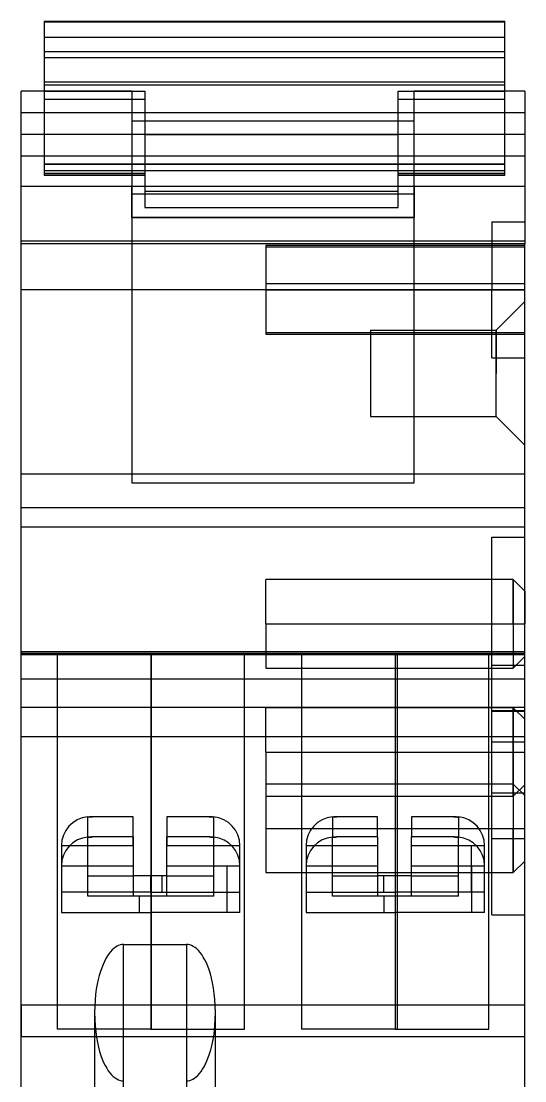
# Model space of a CAD drawing. Header units: millimetres. Extents: x -13 to 4.5, y -51.5 to 19.7.
# Drawn here: x -13 to 4.5, y -17.07 to 19.73 of the extents above; entities that cross this region are included whole.
import ezdxf

# ---------------------------------------------------------------- set-up
doc = ezdxf.new("R2010")
doc.units = ezdxf.units.MM
doc.layers.add('MAIN-1', color=7, linetype='Continuous')
doc.layers.add('MAIN-2', color=7, linetype='Continuous')

msp = doc.modelspace()

# ---------------------------------------------------------------- linework, layer by layer
at = {"layer": 'MAIN-1'}
for p, q in [((-12.2, 19.728), (-12.2, 19.726)), ((-12.2, 19.728), (-11.533, 19.728)), ((-12.2, 19.726), (-12.2, 19.718)), ((-12.2, 19.718), (-12.2, 19.703)), ((-12.2, 19.703), (-12.2, 19.679)), ((-12.2, 19.679), (-12.2, 19.647)), ((-12.2, 19.647), (-12.2, 19.603)), ((-12.2, 19.603), (-12.2, 19.547)), ((-12.2, 19.547), (-12.2, 19.477)), ((-11.533, 19.728), (-10.867, 19.728)), ((-10.867, 19.728), (-10.2, 19.728)), ((-10.2, 19.728), (-9.533, 19.728)), ((-9.533, 19.728), (-8.867, 19.728)), ((-8.867, 19.728), (-8.2, 19.728)), ((-8.2, 19.728), (-7.533, 19.728)), ((-7.533, 19.728), (-6.867, 19.728)), ((-6.867, 19.728), (-6.2, 19.728)), ((-6.2, 19.728), (-5.533, 19.728)), ((-5.533, 19.728), (-4.867, 19.728)), ((-4.867, 19.728), (-4.2, 19.728)), ((-4.2, 19.728), (-3.533, 19.728)), ((-3.533, 19.728), (-2.867, 19.728)), ((-2.867, 19.728), (-2.2, 19.728)), ((-2.2, 19.728), (-1.533, 19.728)), ((-1.533, 19.728), (-0.867, 19.728)), ((-0.867, 19.728), (-0.2, 19.728)), ((-0.2, 19.728), (0.467, 19.728)), ((0.467, 19.728), (1.133, 19.728)), ((1.133, 19.728), (1.8, 19.728)), ((1.8, 19.728), (2.467, 19.728)), ((2.467, 19.728), (3.133, 19.728)), ((3.133, 19.728), (3.8, 19.728)), ((3.8, 19.726), (3.8, 19.728)), ((3.8, 19.718), (3.8, 19.726)), ((3.8, 19.703), (3.8, 19.718)), ((3.8, 19.679), (3.8, 19.703)), ((3.8, 19.647), (3.8, 19.679)), ((3.8, 19.603), (3.8, 19.647)), ((3.8, 19.547), (3.8, 19.603)), ((3.8, 19.477), (3.8, 19.547)), ((-12.2, 19.477), (-12.2, 19.391)), ((-12.2, 19.391), (-12.2, 19.286)), ((-12.2, 19.286), (-12.2, 19.162)), ((-12.2, 19.162), (-12.2, 19.018)), ((3.8, 19.391), (3.8, 19.477)), ((3.8, 19.286), (3.8, 19.391)), ((3.8, 19.162), (3.8, 19.286)), ((3.8, 19.018), (3.8, 19.162)), ((-12.2, 19.018), (-12.2, 18.852)), ((-12.2, 18.852), (-12.2, 18.667)), ((3.8, 18.852), (3.8, 19.018)), ((3.8, 18.667), (3.8, 18.852)), ((3.8, 18.667), (-12.2, 18.667)), ((-12.2, 18.667), (-12.2, 18.146)), ((3.8, 18.146), (3.8, 18.667)), ((-12.2, 18.146), (-12.2, 17.606)), ((3.8, 17.606), (3.8, 18.146)), ((-13, 14), (-13, 17.3)), ((-9.15, 17.3), (-13, 17.3)), ((3.8, 17.606), (-12.2, 17.606)), ((-12.2, 17.606), (-12.2, 17.3)), ((-9.15, 17.3), (-9.15, 14)), ((0.65, 14), (0.65, 17.3)), ((4.5, 17.3), (0.65, 17.3)), ((3.8, 17.3), (3.8, 17.606)), ((4.5, 17.3), (4.5, 14)), ((-9.15, 17.293), (-8.7, 17.293)), ((-8.7, 17.01), (-9.15, 17.01)), ((-8.7, 17.293), (-8.7, 16.273)), ((0.1, 16.273), (0.1, 17.293)), ((0.1, 17.293), (0.65, 17.293)), ((0.65, 17.01), (0.1, 17.01)), ((-9.15, 16.273), (0.65, 16.273)), ((-9.15, 16.273), (0.65, 16.273)), ((0.65, 14), (0.65, 16.273)), ((-13, 12), (-13, 14)), ((-13, 14), (4.5, 14)), ((4.5, 14), (4.5, 12)), ((-13, -2.161), (-13, 12)), ((4.5, 12), (-13, 12)), ((4.5, -2.161), (4.5, 12)), ((-13, -2.222), (-13, -2.161)), ((-13, -2.161), (4.5, -2.161)), ((4.5, -2.222), (4.5, -2.161)), ((-13, -23.883), (-13, -2.222)), ((-13, -2.222), (4.5, -2.222)), ((4.5, -2.278), (-13, -2.278)), ((-13, -14.446), (-13, -2.278)), ((4.5, -2.278), (4.5, -2.222)), ((4.5, -14.446), (4.5, -2.278)), ((4.5, -14.446), (-13, -14.446)), ((-13, -14.446), (-13, -15.545)), ((4.5, -15.545), (4.5, -14.446)), ((4.5, -15.545), (-13, -15.545)), ((-13, -40.975), (-13, -15.545)), ((4.5, -40.975), (4.5, -15.545))]:
    msp.add_line(p, q, dxfattribs=at)
at = {"layer": 'MAIN-2'}
for p, q in [((-12.2, 19.702), (3.8, 19.702)), ((-12.2, 19.177), (3.8, 19.177)), ((-12.2, 18.464), (3.8, 18.464)), ((-12.2, 17.515), (3.8, 17.515)), ((-12.2, 17.3), (-12.2, 17.293)), ((3.8, 17.293), (3.8, 17.3)), ((-12.2, 17.293), (-9.15, 17.293)), ((-12.2, 17.293), (-12.2, 17.154)), ((-12.2, 17.154), (-12.2, 17.01)), ((-12.2, 17.01), (-12.2, 14.44)), ((-9.15, 17.01), (-12.2, 17.01)), ((0.65, 17.293), (3.8, 17.293)), ((3.8, 17.01), (0.65, 17.01)), ((3.8, 17.154), (3.8, 17.293)), ((3.8, 17.01), (3.8, 17.154)), ((3.8, 14.44), (3.8, 17.01)), ((-12.2, 16.562), (3.8, 16.562)), ((-9.15, 16.55), (-13, 16.55)), ((-9.15, 16.273), (-9.15, 10)), ((0.65, 16.262), (-9.15, 16.262)), ((0.65, 16.262), (-9.15, 16.262)), ((-8.7, 16.273), (-8.7, 15.796)), ((0.1, 15.796), (0.1, 16.273)), ((4.5, 16.55), (0.65, 16.55)), ((-13, 15.8), (4.5, 15.8)), ((-13, 15.8), (4.5, 15.8)), ((-8.7, 15.796), (0.1, 15.796)), ((-8.7, 15.796), (-8.7, 13.809)), ((0.1, 13.809), (0.1, 15.796)), ((-13, 15.05), (4.5, 15.05)), ((-12.2, 14.777), (3.8, 14.777)), ((-12.2, 14.759), (3.8, 14.759)), ((-9.15, 15.05), (0.65, 15.05)), ((-12.2, 14.548), (3.8, 14.548)), ((-8.7, 14.445), (-12.2, 14.445)), ((-12.2, 14.44), (-12.2, 14.384)), ((-12.2, 14.44), (-8.7, 14.44)), ((-12.2, 14.384), (-8.7, 14.384)), ((3.8, 14.445), (0.1, 14.445)), ((0.1, 14.44), (3.8, 14.44)), ((0.1, 14.384), (3.8, 14.384)), ((3.8, 14.384), (3.8, 14.44)), ((-13, 14), (-13, 14)), ((-13, 14), (-13, 14)), ((-9.15, 13.726), (-9.15, 14)), ((0.65, 14), (0.65, 13.726)), ((0.65, 10), (0.65, 14)), ((4.5, 14), (4.5, 14)), ((4.5, 14), (4.5, 14)), ((0.65, 13.726), (-9.15, 13.726)), ((-9.15, 12.909), (-9.15, 13.726)), ((0.65, 13.72), (-9.15, 13.72)), ((0.1, 13.809), (-8.7, 13.809)), ((-8.7, 13.809), (-8.7, 13.263)), ((0.1, 13.263), (0.1, 13.809)), ((0.65, 13.726), (0.65, 12.909)), ((-8.7, 13.263), (0.1, 13.263)), ((0.65, 12.909), (-9.15, 12.909)), ((-9.15, 12.909), (0.65, 12.909)), ((3.35, 12.766), (3.35, 10.4)), ((3.35, 12.766), (4.5, 12.766)), ((-13, 12.105), (4.5, 12.105)), ((-4.5, 11.935), (-4.5, 11.891)), ((4.5, 11.935), (-4.5, 11.935)), ((-4.5, 11.891), (-4.5, 10.4)), ((-4.5, 11.891), (4.5, 11.891)), ((4.5, 11.891), (4.5, 11.935)), ((4.5, 10.4), (4.5, 11.891)), ((4.5, 10.4), (-13, 10.4)), ((-4.5, 10.622), (4.5, 10.622)), ((-4.5, 10.4), (-4.5, 8.865)), ((-4.5, 10.4), (4.5, 10.4)), ((3.35, 8.034), (3.35, 10.4)), ((4.5, 8.865), (4.5, 10.4)), ((-9.15, 10), (-9.15, 3.7)), ((0.65, 3.7), (0.65, 10)), ((3.5, 9), (4.5, 10)), ((4.5, 8.909), (-4.5, 8.909)), ((-4.5, 8.865), (4.5, 8.865)), ((-0.865, 9), (3.5, 9)), ((-0.865, 9), (-0.865, 7.5)), ((3.5, 9), (3.5, 7.5)), ((3.5, 7.5), (3.5, 9)), ((3.35, 8.034), (4.5, 8.034)), ((-0.865, 7.5), (-0.865, 6)), ((3.5, 6), (3.5, 7.5)), ((3.5, 6), (3.5, 7.5)), ((-0.865, 6), (3.5, 6)), ((3.5, 6), (4.5, 5)), ((4.5, 3.997), (-13, 3.997)), ((-9.15, 3.7), (0.65, 3.7)), ((4.5, 2.834), (-13, 2.834)), ((4.5, 2.16), (-13, 2.16)), ((3.35, -1.2), (3.35, 1.808)), ((3.35, 1.808), (4.5, 1.808)), ((-4.5, -1.2), (-4.5, 0.338)), ((4.1, 0.338), (-4.5, 0.338)), ((4.1, 0.338), (4.1, -1.2)), ((4.5, -0.062), (4.1, 0.338)), ((4.1, -1.2), (4.1, 0.338)), ((4.5, -0.062), (4.5, -1.2)), ((-4.5, -1.2), (-4.5, -2.738)), ((-4.5, -1.2), (4.1, -1.2)), ((-4.5, -1.2), (4.1, -1.2)), ((3.35, -2.642), (3.35, -1.2)), ((4.1, -1.2), (4.1, -2.738)), ((4.1, -1.2), (4.5, -1.2)), ((4.1, -1.2), (4.5, -1.2)), ((4.1, -1.2), (4.1, -2.738)), ((4.5, -2.278), (4.5, -1.2)), ((-13, -2.161), (-13, -2.161)), ((4.5, -2.161), (4.5, -2.161)), ((-13, -2.278), (-13, -2.278)), ((-13, -2.278), (-13, -2.278)), ((-13, -2.278), (-13, -2.278)), ((-11.754, -2.278), (-11.754, -15.278)), ((-11.754, -2.278), (-11.754, -15.278)), ((-8.5, -2.278), (-8.5, -15.278)), ((-8.5, -2.278), (-8.5, -15.278)), ((-8.489, -2.278), (-8.489, -15.278)), ((-8.489, -2.278), (-8.489, -15.278)), ((-5.246, -15.278), (-5.246, -2.278)), ((-5.246, -15.278), (-5.246, -2.278)), ((-3.254, -2.278), (-3.254, -15.278)), ((-3.254, -2.278), (-3.254, -15.278)), ((0, -2.278), (0, -15.278)), ((0, -2.278), (0, -15.278)), ((0.07, -2.278), (0.07, -15.278)), ((0.07, -2.278), (0.07, -15.278)), ((3.254, -15.278), (3.254, -2.278)), ((3.254, -15.278), (3.254, -2.278)), ((4.1, -2.738), (4.5, -2.338)), ((4.5, -2.278), (4.5, -2.278)), ((4.5, -2.278), (4.5, -2.278)), ((4.5, -2.278), (4.5, -2.278)), ((4.5, -23.883), (4.5, -2.278)), ((-4.5, -2.738), (4.1, -2.738)), ((3.35, -4.226), (3.35, -2.642)), ((4.5, -2.642), (3.35, -2.642)), ((4.5, -3.125), (-13, -3.125)), ((4.5, -4.102), (-13, -4.102)), ((-4.5, -5.65), (-4.5, -4.112)), ((4.1, -4.112), (-4.5, -4.112)), ((3.35, -4.208), (4.5, -4.208)), ((3.35, -4.226), (4.5, -4.226)), ((3.35, -7.074), (3.35, -4.226)), ((4.1, -4.112), (4.1, -5.65)), ((4.5, -4.512), (4.1, -4.112)), ((4.1, -5.65), (4.1, -4.112)), ((-13, -5.114), (4.5, -5.114)), ((3.35, -5.292), (4.5, -5.292)), ((-4.5, -5.65), (-4.5, -7.188)), ((-4.5, -5.65), (4.1, -5.65)), ((-4.5, -5.65), (4.1, -5.65)), ((4.1, -5.65), (4.1, -7.188)), ((4.1, -5.65), (4.5, -5.65)), ((4.1, -5.65), (4.5, -5.65)), ((4.1, -7.188), (4.1, -5.65)), ((4.1, -6.762), (-4.5, -6.762)), ((4.1, -6.762), (4.1, -8.3)), ((4.5, -7.162), (4.1, -6.762)), ((4.1, -6.762), (4.1, -8.3)), ((4.1, -7.188), (4.5, -6.788)), ((-4.5, -7.188), (4.1, -7.188)), ((-4.5, -7.189), (-4.5, -8.3)), ((3.35, -8.658), (3.35, -7.074)), ((4.5, -7.074), (3.35, -7.074)), ((-10.695, -7.904), (-10.695, -7.905)), ((-10.695, -7.905), (-10.695, -7.905)), ((-10.695, -7.905), (-10.695, -7.906)), ((-10.695, -7.906), (-10.695, -7.908)), ((-10.695, -7.908), (-10.695, -7.91)), ((-10.695, -7.913), (-10.667, -7.909)), ((-10.695, -7.91), (-10.695, -7.913)), ((-10.671, -7.91), (-10.695, -7.913)), ((-10.695, -7.913), (-10.695, -9.95)), ((-10.647, -7.907), (-10.671, -7.91)), ((-10.667, -7.909), (-10.639, -7.906)), ((-10.623, -7.904), (-10.647, -7.907)), ((-10.639, -7.906), (-10.611, -7.903)), ((-10.599, -7.902), (-10.623, -7.904)), ((-10.611, -7.903), (-10.583, -7.901)), ((-10.575, -7.901), (-10.599, -7.902)), ((-10.583, -7.901), (-10.555, -7.9)), ((-10.551, -7.9), (-10.575, -7.901)), ((-10.555, -7.9), (-10.527, -7.9)), ((-10.527, -7.9), (-10.551, -7.9)), ((-9.111, -7.9), (-10.527, -7.9)), ((-9.111, -7.901), (-9.111, -7.9)), ((-9.111, -7.9), (-9.111, -7.9)), ((-9.111, -7.9), (-9.111, -7.9)), ((-9.111, -7.904), (-9.111, -7.901)), ((-9.111, -7.91), (-9.111, -7.904)), ((-9.111, -7.917), (-9.111, -7.91)), ((-9.111, -7.927), (-9.111, -7.917)), ((-9.111, -7.938), (-9.111, -7.927)), ((-9.111, -7.951), (-9.111, -7.938)), ((-9.111, -7.966), (-9.111, -7.951)), ((-9.111, -7.983), (-9.111, -7.966)), ((-9.111, -8.001), (-9.111, -7.983)), ((-9.111, -8.022), (-9.111, -8.001)), ((-9.111, -8.044), (-9.111, -8.022)), ((-9.111, -8.068), (-9.111, -8.044)), ((-9.111, -8.094), (-9.111, -8.068)), ((-9.111, -8.122), (-9.111, -8.094)), ((-7.938, -7.9), (-7.938, -7.9)), ((-7.938, -7.9), (-7.938, -7.901)), ((-6.473, -7.9), (-7.938, -7.9)), ((-7.938, -7.9), (-7.938, -7.9)), ((-7.938, -7.901), (-7.938, -7.904)), ((-7.938, -7.904), (-7.938, -7.909)), ((-7.938, -7.909), (-7.938, -7.917)), ((-7.938, -7.917), (-7.938, -7.926)), ((-7.938, -7.926), (-7.938, -7.937)), ((-7.938, -7.937), (-7.938, -7.951)), ((-7.938, -7.951), (-7.938, -7.966)), ((-7.938, -7.966), (-7.938, -7.982)), ((-7.938, -7.982), (-7.938, -8.001)), ((-7.938, -8.001), (-7.938, -8.021)), ((-7.938, -8.021), (-7.938, -8.043)), ((-7.938, -8.043), (-7.938, -8.068)), ((-7.938, -8.068), (-7.938, -8.094)), ((-7.938, -8.094), (-7.938, -8.121)), ((-6.451, -7.9), (-6.473, -7.9)), ((-6.473, -7.9), (-6.451, -7.9)), ((-6.429, -7.901), (-6.451, -7.9)), ((-6.451, -7.9), (-6.429, -7.901)), ((-6.406, -7.902), (-6.429, -7.901)), ((-6.429, -7.901), (-6.406, -7.902)), ((-6.384, -7.904), (-6.406, -7.902)), ((-6.406, -7.902), (-6.384, -7.904)), ((-6.362, -7.906), (-6.384, -7.904)), ((-6.384, -7.904), (-6.362, -7.906)), ((-6.34, -7.908), (-6.362, -7.906)), ((-6.362, -7.906), (-6.34, -7.908)), ((-6.318, -7.911), (-6.34, -7.908)), ((-6.34, -7.908), (-6.318, -7.911)), ((-6.318, -7.904), (-6.318, -7.903)), ((-6.318, -7.905), (-6.318, -7.904)), ((-6.318, -7.904), (-6.318, -7.904)), ((-6.318, -7.907), (-6.318, -7.905)), ((-6.318, -7.909), (-6.318, -7.907)), ((-6.318, -7.911), (-6.318, -7.909)), ((-6.318, -7.911), (-6.318, -9.95)), ((-2.183, -7.903), (-2.183, -7.904)), ((-2.183, -7.904), (-2.183, -7.904)), ((-2.183, -7.904), (-2.183, -7.905)), ((-2.183, -7.905), (-2.183, -7.907)), ((-2.183, -7.907), (-2.183, -7.909)), ((-2.161, -7.908), (-2.183, -7.912)), ((-2.183, -7.912), (-2.157, -7.908)), ((-2.183, -7.909), (-2.183, -7.912)), ((-2.183, -7.912), (-2.183, -8.604)), ((-2.139, -7.906), (-2.161, -7.908)), ((-2.157, -7.908), (-2.131, -7.905)), ((-2.116, -7.904), (-2.139, -7.906)), ((-2.131, -7.905), (-2.105, -7.903)), ((-2.094, -7.902), (-2.116, -7.904)), ((-2.105, -7.903), (-2.079, -7.901)), ((-2.072, -7.901), (-2.094, -7.902)), ((-2.079, -7.901), (-2.053, -7.9)), ((-2.049, -7.9), (-2.072, -7.901)), ((-2.053, -7.9), (-2.027, -7.9)), ((-2.027, -7.9), (-2.049, -7.9)), ((-0.614, -7.9), (-2.027, -7.9)), ((-0.614, -7.901), (-0.614, -7.9)), ((-0.614, -7.9), (-0.614, -7.9)), ((-0.614, -7.9), (-0.614, -7.9)), ((-0.614, -7.905), (-0.614, -7.901)), ((-0.614, -7.911), (-0.614, -7.905)), ((-0.614, -7.919), (-0.614, -7.911)), ((-0.614, -7.929), (-0.614, -7.919)), ((-0.614, -7.941), (-0.614, -7.929)), ((-0.614, -7.956), (-0.614, -7.941)), ((-0.614, -7.972), (-0.614, -7.956)), ((-0.614, -7.99), (-0.614, -7.972)), ((-0.614, -8.01), (-0.614, -7.99)), ((-0.614, -8.032), (-0.614, -8.01)), ((-0.614, -8.057), (-0.614, -8.032)), ((-0.614, -8.083), (-0.614, -8.057)), ((-0.614, -8.111), (-0.614, -8.083)), ((0.559, -7.9), (0.559, -7.9)), ((0.559, -7.9), (0.559, -7.901)), ((2.027, -7.9), (0.559, -7.9)), ((0.559, -7.9), (0.559, -7.9)), ((0.559, -7.901), (0.559, -7.904)), ((0.559, -7.904), (0.559, -7.91)), ((0.559, -7.91), (0.559, -7.917)), ((0.559, -7.917), (0.559, -7.927)), ((0.559, -7.927), (0.559, -7.939)), ((0.559, -7.939), (0.559, -7.952)), ((0.559, -7.952), (0.559, -7.967)), ((0.559, -7.967), (0.559, -7.985)), ((0.559, -7.985), (0.559, -8.004)), ((0.559, -8.004), (0.559, -8.025)), ((0.559, -8.025), (0.559, -8.048)), ((0.559, -8.048), (0.559, -8.073)), ((0.559, -8.073), (0.559, -8.1)), ((2.027, -7.9), (2.051, -7.9)), ((2.051, -7.9), (2.027, -7.9)), ((2.051, -7.9), (2.074, -7.901)), ((2.074, -7.901), (2.051, -7.9)), ((2.074, -7.901), (2.098, -7.902)), ((2.098, -7.902), (2.074, -7.901)), ((2.098, -7.902), (2.122, -7.904)), ((2.122, -7.904), (2.098, -7.902)), ((2.122, -7.904), (2.146, -7.907)), ((2.146, -7.907), (2.122, -7.904)), ((2.146, -7.907), (2.17, -7.91)), ((2.17, -7.91), (2.146, -7.907)), ((2.17, -7.91), (2.193, -7.913)), ((2.193, -7.913), (2.17, -7.91)), ((2.193, -7.905), (2.193, -7.904)), ((2.193, -7.906), (2.193, -7.905)), ((2.193, -7.905), (2.193, -7.905)), ((2.193, -7.908), (2.193, -7.906)), ((2.193, -7.91), (2.193, -7.908)), ((2.193, -7.913), (2.193, -7.91)), ((2.193, -7.913), (2.193, -8.604)), ((-9.111, -8.151), (-9.111, -8.122)), ((-9.111, -8.181), (-9.111, -8.151)), ((-9.111, -8.213), (-9.111, -8.181)), ((-9.111, -8.246), (-9.111, -8.213)), ((-9.111, -8.28), (-9.111, -8.246)), ((-9.111, -8.315), (-9.111, -8.28)), ((-9.111, -8.351), (-9.111, -8.315)), ((-9.111, -8.388), (-9.111, -8.351)), ((-9.111, -8.427), (-9.111, -8.388)), ((-9.111, -8.467), (-9.111, -8.427)), ((-7.938, -8.121), (-7.938, -8.151)), ((-7.938, -8.151), (-7.938, -8.181)), ((-7.938, -8.181), (-7.938, -8.213)), ((-7.938, -8.213), (-7.938, -8.246)), ((-7.938, -8.246), (-7.938, -8.281)), ((-7.938, -8.281), (-7.938, -8.316)), ((-7.938, -8.316), (-7.938, -8.353)), ((-7.938, -8.353), (-7.938, -8.39)), ((-7.938, -8.39), (-7.938, -8.429)), ((-7.938, -8.429), (-7.938, -8.469)), ((-4.5, -8.3), (-4.5, -9.838)), ((-4.5, -8.3), (4.1, -8.3)), ((-4.5, -8.3), (4.1, -8.3)), ((-0.614, -8.141), (-0.614, -8.111)), ((-0.614, -8.172), (-0.614, -8.141)), ((-0.614, -8.205), (-0.614, -8.172)), ((-0.614, -8.239), (-0.614, -8.205)), ((-0.614, -8.274), (-0.614, -8.239)), ((-0.614, -8.31), (-0.614, -8.274)), ((-0.614, -8.348), (-0.614, -8.31)), ((-0.614, -8.387), (-0.614, -8.348)), ((-0.614, -8.427), (-0.614, -8.387)), ((-0.614, -8.469), (-0.614, -8.427)), ((0.559, -8.1), (0.559, -8.128)), ((0.559, -8.128), (0.559, -8.158)), ((0.559, -8.158), (0.559, -8.19)), ((0.559, -8.19), (0.559, -8.222)), ((0.559, -8.222), (0.559, -8.256)), ((0.559, -8.256), (0.559, -8.291)), ((0.559, -8.291), (0.559, -8.328)), ((0.559, -8.328), (0.559, -8.365)), ((0.559, -8.365), (0.559, -8.404)), ((0.559, -8.404), (0.559, -8.444)), ((0.559, -8.444), (0.559, -8.485)), ((3.35, -11.308), (3.35, -8.3)), ((4.1, -8.3), (4.1, -9.838)), ((4.1, -8.3), (4.5, -8.3)), ((4.1, -8.3), (4.5, -8.3)), ((4.1, -9.838), (4.1, -8.3)), ((-10.683, -8.603), (-10.683, -8.604)), ((-10.683, -8.604), (-10.683, -8.604)), ((-10.683, -8.604), (-10.683, -8.605)), ((-10.683, -8.605), (-10.683, -8.607)), ((-10.683, -8.607), (-10.683, -8.609)), ((-10.658, -8.608), (-10.683, -8.612)), ((-10.683, -8.609), (-10.683, -8.612)), ((-10.683, -8.612), (-10.661, -8.609)), ((-10.683, -10.65), (-10.683, -8.612)), ((-10.661, -8.609), (-10.639, -8.606)), ((-10.632, -8.605), (-10.658, -8.608)), ((-10.639, -8.606), (-10.617, -8.604)), ((-10.605, -8.603), (-10.632, -8.605)), ((-10.617, -8.604), (-10.594, -8.602)), ((-10.579, -8.601), (-10.605, -8.603)), ((-10.594, -8.602), (-10.572, -8.601)), ((-10.553, -8.6), (-10.579, -8.601)), ((-10.572, -8.601), (-10.549, -8.6)), ((-10.527, -8.6), (-10.553, -8.6)), ((-10.549, -8.6), (-10.527, -8.6)), ((-9.114, -8.6), (-10.527, -8.6)), ((-9.114, -8.6), (-9.114, -8.602)), ((-9.114, -8.6), (-9.114, -8.6)), ((-9.114, -8.6), (-9.114, -8.6)), ((-9.114, -8.602), (-9.114, -8.607)), ((-9.114, -8.607), (-9.114, -8.616)), ((-9.114, -8.616), (-9.114, -8.628)), ((-9.114, -8.628), (-9.114, -8.643)), ((-9.114, -8.643), (-9.114, -8.661)), ((-9.114, -8.661), (-9.114, -8.681)), ((-9.114, -8.681), (-9.114, -8.705)), ((-9.114, -8.705), (-9.114, -8.732)), ((-9.114, -8.732), (-9.114, -8.763)), ((-9.114, -8.763), (-9.114, -8.798)), ((-9.114, -8.798), (-9.114, -8.835)), ((-9.111, -8.508), (-9.111, -8.467)), ((-9.111, -8.55), (-9.111, -8.508)), ((-9.111, -8.592), (-9.111, -8.55)), ((-9.111, -8.635), (-9.111, -8.592)), ((-9.111, -8.679), (-9.111, -8.635)), ((-9.111, -8.722), (-9.111, -8.679)), ((-9.111, -8.766), (-9.111, -8.722)), ((-9.111, -8.811), (-9.111, -8.766)), ((-9.111, -8.855), (-9.111, -8.811)), ((-7.941, -8.6), (-7.941, -8.6)), ((-7.941, -8.601), (-7.941, -8.6)), ((-6.473, -8.6), (-7.941, -8.6)), ((-7.941, -8.6), (-7.941, -8.6)), ((-7.941, -8.604), (-7.941, -8.601)), ((-7.941, -8.609), (-7.941, -8.604)), ((-7.941, -8.617), (-7.941, -8.609)), ((-7.941, -8.626), (-7.941, -8.617)), ((-7.941, -8.637), (-7.941, -8.626)), ((-7.941, -8.65), (-7.941, -8.637)), ((-7.941, -8.665), (-7.941, -8.65)), ((-7.941, -8.681), (-7.941, -8.665)), ((-7.941, -8.699), (-7.941, -8.681)), ((-7.941, -8.719), (-7.941, -8.699)), ((-7.941, -8.741), (-7.941, -8.719)), ((-7.941, -8.765), (-7.941, -8.741)), ((-7.941, -8.791), (-7.941, -8.765)), ((-7.941, -8.818), (-7.941, -8.791)), ((-7.941, -8.848), (-7.941, -8.818)), ((-7.938, -8.469), (-7.938, -8.51)), ((-7.938, -8.51), (-7.938, -8.552)), ((-7.938, -8.552), (-7.938, -8.594)), ((-7.938, -8.594), (-7.938, -8.637)), ((-7.938, -8.637), (-7.938, -8.68)), ((-7.938, -8.68), (-7.938, -8.724)), ((-7.938, -8.724), (-7.938, -8.768)), ((-7.938, -8.768), (-7.938, -8.811)), ((-7.938, -8.811), (-7.938, -8.856)), ((-6.449, -8.6), (-6.473, -8.6)), ((-6.473, -8.6), (-6.449, -8.6)), ((-6.425, -8.601), (-6.449, -8.6)), ((-6.449, -8.6), (-6.425, -8.601)), ((-6.401, -8.602), (-6.425, -8.601)), ((-6.425, -8.601), (-6.401, -8.602)), ((-6.378, -8.604), (-6.401, -8.602)), ((-6.401, -8.602), (-6.378, -8.604)), ((-6.354, -8.607), (-6.378, -8.604)), ((-6.378, -8.604), (-6.354, -8.607)), ((-6.33, -8.61), (-6.354, -8.607)), ((-6.354, -8.607), (-6.33, -8.61)), ((-6.307, -8.613), (-6.33, -8.61)), ((-6.33, -8.61), (-6.307, -8.613)), ((-6.307, -8.605), (-6.307, -8.604)), ((-6.307, -8.606), (-6.307, -8.605)), ((-6.307, -8.605), (-6.307, -8.605)), ((-6.307, -8.608), (-6.307, -8.606)), ((-6.307, -8.61), (-6.307, -8.608)), ((-6.307, -8.613), (-6.307, -8.61)), ((-6.307, -10.65), (-6.307, -8.613)), ((-2.183, -8.603), (-2.183, -8.604)), ((-2.183, -8.604), (-2.183, -8.604)), ((-2.183, -8.604), (-2.183, -8.605)), ((-2.183, -8.605), (-2.183, -8.607)), ((-2.183, -8.607), (-2.183, -8.609)), ((-2.158, -8.608), (-2.183, -8.612)), ((-2.183, -8.609), (-2.183, -8.612)), ((-2.183, -8.612), (-2.161, -8.609)), ((-2.183, -10.65), (-2.183, -8.612)), ((-2.161, -8.609), (-2.139, -8.606)), ((-2.132, -8.605), (-2.158, -8.608)), ((-2.139, -8.606), (-2.117, -8.604)), ((-2.105, -8.603), (-2.132, -8.605)), ((-2.117, -8.604), (-2.094, -8.602)), ((-2.079, -8.601), (-2.105, -8.603)), ((-2.094, -8.602), (-2.072, -8.601)), ((-2.053, -8.6), (-2.079, -8.601)), ((-2.072, -8.601), (-2.049, -8.6)), ((-2.027, -8.6), (-2.053, -8.6)), ((-2.049, -8.6), (-2.027, -8.6)), ((-0.614, -8.6), (-2.027, -8.6)), ((-0.614, -8.512), (-0.614, -8.469)), ((-0.614, -8.556), (-0.614, -8.512)), ((-0.614, -8.6), (-0.614, -8.556)), ((-0.614, -8.6), (-0.614, -8.602)), ((-0.614, -8.6), (-0.614, -8.6)), ((-0.614, -8.6), (-0.614, -8.6)), ((-0.614, -8.602), (-0.614, -8.607)), ((-0.614, -8.607), (-0.614, -8.616)), ((-0.614, -8.616), (-0.614, -8.628)), ((-0.614, -8.628), (-0.614, -8.643)), ((-0.614, -8.643), (-0.614, -8.661)), ((-0.614, -8.661), (-0.614, -8.681)), ((-0.614, -8.681), (-0.614, -8.705)), ((-0.614, -8.705), (-0.614, -8.732)), ((-0.614, -8.732), (-0.614, -8.763)), ((-0.614, -8.763), (-0.614, -8.798)), ((-0.614, -8.798), (-0.614, -8.835)), ((0.559, -8.485), (0.559, -8.527)), ((0.559, -8.527), (0.559, -8.57)), ((0.559, -8.57), (0.559, -8.613)), ((0.559, -8.6), (0.559, -8.6)), ((0.559, -8.601), (0.559, -8.6)), ((2.027, -8.6), (0.559, -8.6)), ((0.559, -8.6), (0.559, -8.6)), ((0.559, -8.604), (0.559, -8.601)), ((0.559, -8.609), (0.559, -8.604)), ((0.559, -8.617), (0.559, -8.609)), ((0.559, -8.626), (0.559, -8.617)), ((0.559, -8.637), (0.559, -8.626)), ((0.559, -8.65), (0.559, -8.637)), ((0.559, -8.665), (0.559, -8.65)), ((0.559, -8.681), (0.559, -8.665)), ((0.559, -8.699), (0.559, -8.681)), ((0.559, -8.719), (0.559, -8.699)), ((0.559, -8.741), (0.559, -8.719)), ((0.559, -8.765), (0.559, -8.741)), ((0.559, -8.791), (0.559, -8.765)), ((0.559, -8.818), (0.559, -8.791)), ((0.559, -8.848), (0.559, -8.818)), ((2.051, -8.6), (2.027, -8.6)), ((2.027, -8.6), (2.051, -8.6)), ((2.075, -8.601), (2.051, -8.6)), ((2.051, -8.6), (2.075, -8.601)), ((2.099, -8.602), (2.075, -8.601)), ((2.075, -8.601), (2.099, -8.602)), ((2.122, -8.604), (2.099, -8.602)), ((2.099, -8.602), (2.122, -8.604)), ((2.146, -8.607), (2.122, -8.604)), ((2.122, -8.604), (2.146, -8.607)), ((2.17, -8.61), (2.146, -8.607)), ((2.146, -8.607), (2.17, -8.61)), ((2.193, -8.613), (2.17, -8.61)), ((2.17, -8.61), (2.193, -8.613)), ((2.193, -8.605), (2.193, -8.604)), ((2.193, -8.606), (2.193, -8.605)), ((2.193, -8.605), (2.193, -8.605)), ((2.193, -8.608), (2.193, -8.606)), ((2.193, -8.61), (2.193, -8.608)), ((2.193, -8.613), (2.193, -8.61)), ((2.193, -10.65), (2.193, -8.613)), ((3.35, -8.658), (4.5, -8.658)), ((-11.6, -8.9), (-9.111, -8.9)), ((-11.6, -8.9), (-11.6, -10.52)), ((-9.114, -8.835), (-9.114, -8.875)), ((-9.114, -8.875), (-9.114, -8.917)), ((-9.114, -8.917), (-9.114, -8.961)), ((-9.114, -8.961), (-9.114, -9.006)), ((-9.114, -9.006), (-9.114, -9.053)), ((-9.114, -9.053), (-9.114, -9.103)), ((-9.114, -9.103), (-9.114, -9.155)), ((-9.114, -9.155), (-9.114, -9.208)), ((-9.111, -8.9), (-9.111, -8.855)), ((-9.111, -8.9), (-9.111, -9.95)), ((-7.941, -8.878), (-7.941, -8.848)), ((-7.941, -8.91), (-7.941, -8.878)), ((-7.941, -8.943), (-7.941, -8.91)), ((-7.941, -8.977), (-7.941, -8.943)), ((-7.941, -9.012), (-7.941, -8.977)), ((-7.941, -9.048), (-7.941, -9.012)), ((-7.941, -9.086), (-7.941, -9.048)), ((-7.941, -9.125), (-7.941, -9.086)), ((-7.941, -9.166), (-7.941, -9.125)), ((-7.941, -9.207), (-7.941, -9.166)), ((-7.938, -8.856), (-7.938, -8.9)), ((-7.938, -8.9), (-5.4, -8.9)), ((-7.938, -9.95), (-7.938, -8.9)), ((-5.4, -10.52), (-5.4, -8.9)), ((-3.1, -8.9), (-0.614, -8.9)), ((-3.1, -8.9), (-3.1, -10.52)), ((-0.614, -8.835), (-0.614, -8.875)), ((-0.614, -8.875), (-0.614, -8.917)), ((-0.614, -8.917), (-0.614, -8.961)), ((-0.614, -8.961), (-0.614, -9.006)), ((-0.614, -9.006), (-0.614, -9.053)), ((-0.614, -9.053), (-0.614, -9.103)), ((-0.614, -9.103), (-0.614, -9.155)), ((-0.614, -9.155), (-0.614, -9.208)), ((0.559, -8.878), (0.559, -8.848)), ((0.559, -8.91), (0.559, -8.878)), ((0.559, -8.9), (2.65, -8.9)), ((0.559, -8.9), (3.1, -8.9)), ((0.559, -8.943), (0.559, -8.91)), ((0.559, -8.977), (0.559, -8.943)), ((0.559, -9.012), (0.559, -8.977)), ((0.559, -9.048), (0.559, -9.012)), ((0.559, -9.086), (0.559, -9.048)), ((0.559, -9.125), (0.559, -9.086)), ((0.559, -9.166), (0.559, -9.125)), ((0.559, -9.207), (0.559, -9.166)), ((2.65, -10.52), (2.65, -8.9)), ((3.1, -10.52), (3.1, -8.9)), ((-9.114, -9.208), (-9.114, -9.263)), ((-9.114, -9.263), (-9.114, -9.318)), ((-9.114, -9.318), (-9.114, -9.374)), ((-9.114, -9.374), (-9.114, -9.431)), ((-9.114, -9.431), (-9.114, -9.487)), ((-9.114, -9.487), (-9.114, -9.543)), ((-9.114, -9.543), (-9.114, -9.6)), ((-7.941, -9.249), (-7.941, -9.207)), ((-7.941, -9.292), (-7.941, -9.249)), ((-7.941, -9.335), (-7.941, -9.292)), ((-7.941, -9.379), (-7.941, -9.335)), ((-7.941, -9.423), (-7.941, -9.379)), ((-7.941, -9.467), (-7.941, -9.423)), ((-7.941, -9.511), (-7.941, -9.467)), ((-7.941, -9.555), (-7.941, -9.511)), ((-7.941, -9.6), (-7.941, -9.555)), ((-0.614, -9.208), (-0.614, -9.263)), ((-0.614, -9.263), (-0.614, -9.318)), ((-0.614, -9.318), (-0.614, -9.374)), ((-0.614, -9.374), (-0.614, -9.431)), ((-0.614, -9.431), (-0.614, -9.487)), ((-0.614, -9.487), (-0.614, -9.543)), ((-0.614, -9.543), (-0.614, -9.6)), ((0.559, -9.249), (0.559, -9.207)), ((0.559, -9.292), (0.559, -9.249)), ((0.559, -9.335), (0.559, -9.292)), ((0.559, -9.379), (0.559, -9.335)), ((0.559, -9.423), (0.559, -9.379)), ((0.559, -9.467), (0.559, -9.423)), ((0.559, -9.511), (0.559, -9.467)), ((0.559, -9.555), (0.559, -9.511)), ((0.559, -9.6), (0.559, -9.555)), ((4.1, -9.838), (4.5, -9.438)), ((-11.6, -9.6), (-9.114, -9.6)), ((-11.6, -9.6), (-11.6, -11.22)), ((-9.114, -9.6), (-9.114, -10.65)), ((-7.941, -9.6), (-5.85, -9.6)), ((-7.941, -9.6), (-5.4, -9.6)), ((-7.941, -10.65), (-7.941, -9.6)), ((-5.85, -9.6), (-5.85, -11.22)), ((-5.4, -11.22), (-5.4, -9.6)), ((-4.5, -9.838), (4.1, -9.838)), ((-3.1, -9.6), (-0.614, -9.6)), ((-3.1, -9.6), (-3.1, -11.22)), ((-0.614, -9.6), (-0.614, -10.65)), ((0.559, -9.6), (2.65, -9.6)), ((0.559, -9.6), (3.1, -9.6)), ((0.559, -10.65), (0.559, -9.6)), ((2.65, -9.6), (2.65, -11.22)), ((3.1, -11.22), (3.1, -9.6)), ((-10.695, -9.95), (-10.695, -9.95)), ((-10.695, -9.95), (-9.111, -9.95)), ((-9.111, -9.95), (-9.111, -9.95)), ((-9.111, -9.95), (-9.111, -9.95)), ((-8.5, -9.95), (-9.111, -9.95)), ((-7.938, -9.95), (-8.5, -9.95)), ((-8.5, -10.52), (-8.5, -9.95)), ((-8.1, -10.52), (-8.1, -9.95)), ((-7.938, -9.95), (-7.938, -9.95)), ((-7.938, -9.95), (-6.318, -9.95)), ((-7.938, -9.95), (-7.938, -9.95)), ((-6.318, -9.95), (-6.318, -9.95)), ((-2.183, -9.95), (-2.183, -9.95)), ((-2.183, -9.95), (-0.614, -9.95)), ((-0.614, -9.95), (-0.614, -9.95)), ((-0.614, -9.95), (-0.614, -9.95)), ((0, -9.95), (-0.614, -9.95)), ((-0.4, -10.52), (-0.4, -9.95)), ((0.559, -9.95), (0, -9.95)), ((0.559, -9.95), (0.559, -9.95)), ((0.559, -9.95), (2.193, -9.95)), ((0.559, -9.95), (0.559, -9.95)), ((2.193, -9.95), (2.193, -9.95)), ((-8.5, -10.52), (-11.6, -10.52)), ((-10.683, -10.65), (-10.683, -10.65)), ((-9.114, -10.65), (-10.683, -10.65)), ((-9.114, -10.65), (-9.114, -10.65)), ((-9.114, -10.65), (-9.114, -10.65)), ((-8.5, -10.65), (-9.114, -10.65)), ((-8.9, -10.65), (-8.9, -11.22)), ((-8.5, -10.52), (-5.4, -10.52)), ((-7.941, -10.65), (-8.5, -10.65)), ((-7.941, -10.65), (-7.941, -10.65)), ((-6.307, -10.65), (-7.941, -10.65)), ((-7.941, -10.65), (-7.941, -10.65)), ((-6.307, -10.65), (-6.307, -10.65)), ((-3.1, -10.52), (0, -10.52)), ((-2.183, -10.65), (-2.183, -10.65)), ((-0.614, -10.65), (-2.183, -10.65)), ((-0.614, -10.65), (-0.614, -10.65)), ((-0.614, -10.65), (-0.614, -10.65)), ((0, -10.65), (-0.614, -10.65)), ((-0.4, -10.65), (-0.4, -11.22)), ((3.1, -10.52), (0, -10.52)), ((0.559, -10.65), (0, -10.65)), ((0.559, -10.65), (0.559, -10.65)), ((2.193, -10.65), (0.559, -10.65)), ((0.559, -10.65), (0.559, -10.65)), ((2.193, -10.65), (2.193, -10.65)), ((-11.6, -11.22), (-8.5, -11.22)), ((-5.4, -11.22), (-8.5, -11.22)), ((-3.1, -11.22), (0, -11.22)), ((3.1, -11.22), (0, -11.22)), ((3.35, -11.308), (4.5, -11.308)), ((-9.784, -12.47), (-9.841, -12.523)), ((-9.727, -12.427), (-9.784, -12.47)), ((-9.67, -12.393), (-9.727, -12.427)), ((-9.614, -12.367), (-9.67, -12.393)), ((-9.558, -12.348), (-9.614, -12.367)), ((-9.504, -12.338), (-9.558, -12.348)), ((-9.45, -12.335), (-9.504, -12.338)), ((-9.45, -12.335), (-7.25, -12.335)), ((-9.45, -27.624), (-9.45, -12.335)), ((-7.194, -12.338), (-7.25, -12.335)), ((-7.25, -12.335), (-7.25, -27.624)), ((-7.137, -12.35), (-7.194, -12.338)), ((-7.078, -12.37), (-7.137, -12.35)), ((-7.019, -12.398), (-7.078, -12.37)), ((-6.96, -12.436), (-7.019, -12.398)), ((-6.901, -12.484), (-6.96, -12.436)), ((-6.841, -12.541), (-6.901, -12.484)), ((-10.058, -12.822), (-10.108, -12.919)), ((-10.006, -12.733), (-10.058, -12.822)), ((-9.952, -12.654), (-10.006, -12.733)), ((-9.897, -12.584), (-9.952, -12.654)), ((-9.841, -12.523), (-9.897, -12.584)), ((-6.783, -12.608), (-6.841, -12.541)), ((-6.726, -12.685), (-6.783, -12.608)), ((-6.671, -12.771), (-6.726, -12.685)), ((-6.618, -12.868), (-6.671, -12.771)), ((-6.566, -12.974), (-6.618, -12.868)), ((-10.202, -13.142), (-10.246, -13.268)), ((-10.156, -13.025), (-10.202, -13.142)), ((-10.108, -12.919), (-10.156, -13.025)), ((-6.517, -13.091), (-6.566, -12.974)), ((-6.471, -13.218), (-6.517, -13.091)), ((-6.427, -13.357), (-6.471, -13.218)), ((-10.325, -13.553), (-10.359, -13.713)), ((-10.287, -13.405), (-10.325, -13.553)), ((-10.246, -13.268), (-10.287, -13.405)), ((-6.386, -13.508), (-6.427, -13.357)), ((-6.35, -13.67), (-6.386, -13.508)), ((-10.389, -13.884), (-10.414, -14.069)), ((-10.359, -13.713), (-10.389, -13.884)), ((-6.318, -13.846), (-6.35, -13.67)), ((-6.29, -14.037), (-6.318, -13.846)), ((-10.433, -14.266), (-10.446, -14.478)), ((-10.414, -14.069), (-10.433, -14.266)), ((-6.269, -14.245), (-6.29, -14.037)), ((-6.255, -14.469), (-6.269, -14.245)), ((4.5, -14.446), (-13, -14.446)), ((-10.446, -14.478), (-10.45, -14.7)), ((-10.45, -14.7), (-10.445, -14.932)), ((-10.45, -14.701), (-10.45, -28.046)), ((-6.25, -14.701), (-6.255, -14.469)), ((-6.254, -14.923), (-6.25, -14.701)), ((-6.25, -28.046), (-6.25, -14.701)), ((-10.445, -14.932), (-10.431, -15.156)), ((-6.267, -15.135), (-6.254, -14.923)), ((-8.5, -15.278), (-11.754, -15.278)), ((-10.431, -15.156), (-10.41, -15.365)), ((-10.41, -15.365), (-10.382, -15.556)), ((-8.5, -15.278), (-5.246, -15.278)), ((-6.311, -15.517), (-6.286, -15.333)), ((-6.286, -15.333), (-6.267, -15.135)), ((0, -15.278), (-3.254, -15.278)), ((0, -15.278), (3.254, -15.278)), ((4.5, -15.545), (-13, -15.545)), ((-10.382, -15.556), (-10.35, -15.731)), ((-10.35, -15.731), (-10.314, -15.894)), ((-6.375, -15.848), (-6.341, -15.689)), ((-6.341, -15.689), (-6.311, -15.517)), ((-10.314, -15.894), (-10.273, -16.044)), ((-10.273, -16.044), (-10.229, -16.183)), ((-10.229, -16.183), (-10.183, -16.311)), ((-6.498, -16.26), (-6.454, -16.133)), ((-6.454, -16.133), (-6.413, -15.996)), ((-6.413, -15.996), (-6.375, -15.848)), ((-10.183, -16.311), (-10.134, -16.428)), ((-10.134, -16.428), (-10.082, -16.534)), ((-10.082, -16.534), (-10.029, -16.63)), ((-6.642, -16.58), (-6.592, -16.483)), ((-6.592, -16.483), (-6.544, -16.376)), ((-6.544, -16.376), (-6.498, -16.26)), ((-10.029, -16.63), (-9.974, -16.717)), ((-9.974, -16.717), (-9.917, -16.793)), ((-9.917, -16.793), (-9.859, -16.86)), ((-9.859, -16.86), (-9.799, -16.918)), ((-9.799, -16.918), (-9.74, -16.965)), ((-6.916, -16.931), (-6.859, -16.879)), ((-6.859, -16.879), (-6.803, -16.817)), ((-6.803, -16.817), (-6.748, -16.747)), ((-6.748, -16.747), (-6.694, -16.668)), ((-6.694, -16.668), (-6.642, -16.58)), ((-9.74, -16.965), (-9.681, -17.003)), ((-9.681, -17.003), (-9.622, -17.032)), ((-9.622, -17.032), (-9.563, -17.052)), ((-9.563, -17.052), (-9.506, -17.063)), ((-9.506, -17.063), (-9.45, -17.067)), ((-7.25, -17.067), (-7.196, -17.064)), ((-7.196, -17.064), (-7.142, -17.053)), ((-7.142, -17.053), (-7.086, -17.035)), ((-7.086, -17.035), (-7.03, -17.009)), ((-7.03, -17.009), (-6.973, -16.974)), ((-6.973, -16.974), (-6.916, -16.931))]:
    msp.add_line(p, q, dxfattribs=at)
for centre, start, end in [((-10.6, -8.9), 95.4227, 180), ((-6.4, -8.9), 0, 85.2892), ((-2.1, -8.9), 94.7841, 180), ((2.1, -8.9), 0, 84.6507), ((-10.6, -9.6), 94.7841, 180), ((-6.4, -9.6), 0, 84.6507), ((-2.1, -9.6), 94.7841, 180), ((2.1, -9.6), 0, 84.6507)]:
    msp.add_arc(centre, 1, start, end, dxfattribs=at)

doc.saveas('drawing.dxf')
